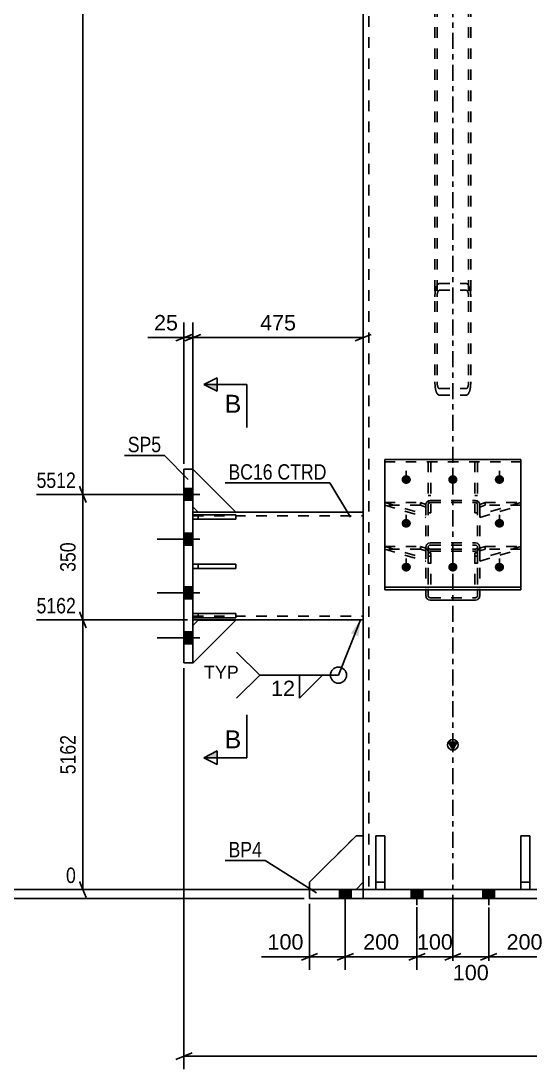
# Model space of a CAD drawing. Header units: millimetres. Extents: x -184 to 657, y -238 to 356.
# Drawn here: x -80.3 to 14.4, y -33.4 to 161.5 of the extents above; entities that cross this region are included whole.
import ezdxf

# ---------------------------------------------------------------- set-up
doc = ezdxf.new("R2010")
doc.units = ezdxf.units.MM
doc.linetypes.add('DXK_LINE_DOT2', pattern=[3.9198, 1.9599, -1.9599])
doc.linetypes.add('DXK_LINE_DOT3', pattern=[5.9187, 2.979, -0.9799, 0.9799, -0.9799])
doc.styles.add('Arial', font='ARIAL.TTF', dxfattribs={"height": 0.2})
doc.styles.add('Arial Narrow', font='ARIALN.TTF', dxfattribs={"height": 0.2})

# ---------------------------------------------------------------- blocks, each defined once
blk = doc.blocks.new('Part-284935071-3543 - 3533')
at = {"color": 7, "linetype": 'DXK_LINE_DOT2'}
for p, q in [((-40.33, 69.67), (-48.33, 69.67)), ((-48.33, 69.67), (-48.33, 68.87)), ((-48.33, 68.87), (-40.33, 68.87)), ((-47.33, 69.67), (-47.33, 68.87)), ((-40.33, 68.87), (-40.33, 69.67))]:
    blk.add_line(p, q, dxfattribs=at)
blk = doc.blocks.new('Part-284935071-3618 - 3533')
at = {"color": 2, "linetype": 'Continuous'}
for p, q in [((-48.33, 70.15), (-47.33, 70.15)), ((-40.33, 70.15), (-16.67, 70.15)), ((-48.33, 50.15), (-16.67, 50.15))]:
    blk.add_line(p, q, dxfattribs=at)
at = {"color": 7, "linetype": 'DXK_LINE_DOT2'}
for p, q in [((-48.33, 70.15), (-48.33, 50.15)), ((-48.33, 69.48), (-16.67, 69.48)), ((-47.33, 70.15), (-40.33, 70.15)), ((-16.67, 50.15), (-16.67, 70.15)), ((-48.33, 50.81), (-16.67, 50.81))]:
    blk.add_line(p, q, dxfattribs=at)
blk = doc.blocks.new('Bolt-284935071-3685 - 3533')
at = {"linetype": 'Continuous'}
for points in [[(-18.9, 0), (-21.1, 0), (-21.1, -1.67), (-18.9, -1.67)], [(-18.9, 0), (-21.1, 0), (-21.1, -1.67), (-18.9, -1.67)], [(-5.57, 0), (-7.77, 0), (-7.77, -1.67), (-5.57, -1.67)], [(-5.57, 0), (-7.77, 0), (-7.77, -1.67), (-5.57, -1.67)], [(7.77, 0), (5.57, 0), (5.57, -1.67), (7.77, -1.67)], [(7.77, 0), (5.57, 0), (5.57, -1.67), (7.77, -1.67)], [(21.1, 0), (18.9, 0), (18.9, -1.67), (21.1, -1.67)], [(21.1, 0), (18.9, 0), (18.9, -1.67), (21.1, -1.67)]]:
    blk.add_hatch(color=1, dxfattribs=at).paths.add_polyline_path(points)
at = {"color": 1, "linetype": 'Continuous'}
for p, q in [((-21.1, -1.67), (-21.1, 0)), ((-21.1, -1.67), (-21.1, 0)), ((-20, -2.93), (-20, 0)), ((-20, -2.93), (-20, 0)), ((-18.9, -1.67), (-18.9, 0)), ((-18.9, -1.67), (-18.9, 0)), ((-7.77, -1.67), (-7.77, 0)), ((-7.77, -1.67), (-7.77, 0)), ((-6.67, -2.93), (-6.67, 0)), ((-6.67, -2.93), (-6.67, 0)), ((-5.57, -1.67), (-5.57, 0)), ((-5.57, -1.67), (-5.57, 0)), ((5.57, -1.67), (5.57, 0)), ((5.57, -1.67), (5.57, 0)), ((6.67, -2.93), (6.67, 0)), ((6.67, -2.93), (6.67, 0)), ((7.77, -1.67), (7.77, 0)), ((7.77, -1.67), (7.77, 0)), ((18.9, -1.67), (18.9, 0)), ((18.9, -1.67), (18.9, 0)), ((20, -2.93), (20, 0)), ((20, -2.93), (20, 0)), ((21.1, -1.67), (21.1, 0)), ((21.1, -1.67), (21.1, 0))]:
    blk.add_line(p, q, dxfattribs=at)
blk = doc.blocks.new('Part-284935071-3652 - 3533')
at = {"color": 7, "linetype": 'DXK_LINE_DOT2'}
for p, q in [((-40.33, 51.33), (-48.33, 51.33)), ((-48.33, 51.33), (-48.33, 50.53)), ((-47.33, 51.33), (-47.33, 50.53)), ((-40.33, 50.53), (-40.33, 51.33)), ((-48.33, 50.53), (-40.33, 50.53))]:
    blk.add_line(p, q, dxfattribs=at)
blk = doc.blocks.new('Part-284935071-3542 - 3533')
at = {"color": 2, "linetype": 'Continuous'}
for p, q in [((-48.33, 69.67), (-40.33, 69.67)), ((-48.33, 69.67), (-48.33, 68.87)), ((-48.33, 68.87), (-40.33, 68.87)), ((-40.33, 69.67), (-40.33, 68.87))]:
    blk.add_line(p, q, dxfattribs=at)
at = {"color": 7, "linetype": 'DXK_LINE_DOT2'}
blk.add_line((-47.33, 68.87), (-47.33, 69.67), dxfattribs=at)
blk = doc.blocks.new('Bolt-284935071-3689 - 3533')
at = {"linetype": 'Continuous'}
for points in [[(-50, 74.58), (-50, 72.38), (-48.33, 72.38), (-48.33, 74.58)], [(-50, 74.58), (-50, 72.38), (-48.33, 72.38), (-48.33, 74.58)], [(-50, 74.58), (-50, 72.38), (-48.33, 72.38), (-48.33, 74.58)], [(-50, 66.25), (-50, 64.05), (-48.33, 64.05), (-48.33, 66.25)], [(-50, 66.25), (-50, 64.05), (-48.33, 64.05), (-48.33, 66.25)], [(-50, 56.25), (-50, 54.05), (-48.33, 54.05), (-48.33, 56.25)], [(-50, 56.25), (-50, 54.05), (-48.33, 54.05), (-48.33, 56.25)], [(-50, 47.91), (-50, 45.71), (-48.33, 45.71), (-48.33, 47.91)], [(-50, 47.91), (-50, 45.71), (-48.33, 45.71), (-48.33, 47.91)], [(-50, 47.91), (-50, 45.71), (-48.33, 45.71), (-48.33, 47.91)]]:
    blk.add_hatch(color=1, dxfattribs=at).paths.add_polyline_path(points)
at = {"color": 1, "linetype": 'Continuous'}
for p, q in [((-48.33, 74.58), (-50, 74.58)), ((-48.33, 74.58), (-50, 74.58)), ((-48.33, 74.58), (-50, 74.58)), ((-47.07, 73.48), (-55, 73.48)), ((-47.07, 73.48), (-55, 73.48)), ((-47.07, 73.48), (-55, 73.48)), ((-48.33, 72.38), (-50, 72.38)), ((-48.33, 72.38), (-50, 72.38)), ((-48.33, 72.38), (-50, 72.38)), ((-47.07, 65.15), (-55, 65.15)), ((-47.07, 65.15), (-55, 65.15)), ((-48.33, 66.25), (-50, 66.25)), ((-48.33, 66.25), (-50, 66.25)), ((-48.33, 64.05), (-50, 64.05)), ((-48.33, 64.05), (-50, 64.05)), ((-47.07, 55.15), (-55, 55.15)), ((-47.07, 55.15), (-55, 55.15)), ((-48.33, 56.25), (-50, 56.25)), ((-48.33, 56.25), (-50, 56.25)), ((-48.33, 54.05), (-50, 54.05)), ((-48.33, 54.05), (-50, 54.05)), ((-47.07, 46.81), (-55, 46.81)), ((-47.07, 46.81), (-55, 46.81)), ((-47.07, 46.81), (-55, 46.81)), ((-48.33, 47.91), (-50, 47.91)), ((-48.33, 47.91), (-50, 47.91)), ((-48.33, 47.91), (-50, 47.91)), ((-48.33, 45.71), (-50, 45.71)), ((-48.33, 45.71), (-50, 45.71)), ((-48.33, 45.71), (-50, 45.71))]:
    blk.add_line(p, q, dxfattribs=at)
blk = doc.blocks.new('Part-284935071-3656 - 3533')
at = {"color": 7, "linetype": 'DXK_LINE_DOT2'}
for p, q in [((4.07, 62.6), (4.07, 55.73)), ((4.07, 62.6), (4.6, 62.6)), ((4.6, 62.6), (4.6, 55.73)), ((4.07, 62), (4.6, 62)), ((4.07, 60.66), (4.6, 60.66))]:
    blk.add_line(p, q, dxfattribs=at)
at = {"color": 2, "linetype": 'Continuous'}
blk.add_line((4.6, 55.73), (4.07, 55.73), dxfattribs=at)
blk = doc.blocks.new('Part-284935071-3673 - 3533')
at = {"color": 7, "linetype": 'DXK_LINE_DOT2'}
for p, q in [((-18, 10), (-26.67, 1.33)), ((-16.67, 10), (-18, 10)), ((-16.67, 1.33), (-16.67, 10)), ((-26.67, 1.33), (-26.67, 0)), ((-18, 0), (-16.67, 1.33)), ((-26.67, 0), (-18, 0))]:
    blk.add_line(p, q, dxfattribs=at)
blk = doc.blocks.new('Part-284935071-3619 - 3533')
at = {"color": 7, "linetype": 'DXK_LINE_DOT2'}
for p, q in [((12.67, 0), (12.67, 10)), ((12.67, 10), (14.33, 10)), ((14.33, 10), (14.33, 0)), ((14.33, 1.33), (12.67, 1.33)), ((14.33, 0), (12.67, 0))]:
    blk.add_line(p, q, dxfattribs=at)
blk = doc.blocks.new('Part-284935071-3626 - 3533')
at = {"color": 7, "linetype": 'DXK_LINE_DOT2'}
for p, q in [((-3.33, 246.58), (-3.27, 246.68)), ((-3.33, 246.58), (-3.33, 94.39)), ((-3.27, 246.68), (-3.1, 246.77)), ((-3.1, 246.77), (-2.84, 246.83)), ((-2.9, 246.63), (-2.93, 246.58)), ((-2.93, 246.58), (-2.93, 94.39)), ((-2.82, 246.68), (-2.9, 246.63)), ((-2.84, 246.83), (-2.53, 246.85)), ((-2.69, 246.7), (-2.82, 246.68)), ((-2.53, 246.72), (-2.69, 246.7)), ((-2.53, 246.85), (2.53, 246.85)), ((-2.53, 246.72), (2.53, 246.72)), ((2.53, 246.85), (2.84, 246.83)), ((2.69, 246.7), (2.53, 246.72)), ((2.82, 246.68), (2.69, 246.7)), ((2.9, 246.63), (2.82, 246.68)), ((2.84, 246.83), (3.1, 246.77)), ((2.93, 246.58), (2.9, 246.63)), ((2.93, 246.58), (2.93, 94.39)), ((3.1, 246.77), (3.27, 246.68)), ((3.27, 246.68), (3.33, 246.58)), ((3.33, 246.58), (3.33, 94.39)), ((-3.27, 244.74), (-3.33, 244.85)), ((-3.1, 244.65), (-3.27, 244.74)), ((-2.84, 244.59), (-3.1, 244.65)), ((-2.93, 244.85), (-2.9, 244.79)), ((-2.9, 244.79), (-2.82, 244.75)), ((-2.53, 244.57), (-2.84, 244.59)), ((-2.82, 244.75), (-2.69, 244.72)), ((-2.69, 244.72), (-2.53, 244.71)), ((-2.53, 244.71), (2.53, 244.71)), ((-2.53, 244.57), (2.53, 244.57)), ((2.53, 244.71), (2.69, 244.72)), ((2.84, 244.59), (2.53, 244.57)), ((2.69, 244.72), (2.82, 244.75)), ((2.82, 244.75), (2.9, 244.79)), ((3.1, 244.65), (2.84, 244.59)), ((2.9, 244.79), (2.93, 244.85)), ((3.27, 244.74), (3.1, 244.65)), ((3.33, 244.85), (3.27, 244.74)), ((-3.27, 111.15), (-3.33, 110.19)), ((-2.53, 112.69), (-2.84, 112.5)), ((-2.69, 111.34), (-2.53, 111.44)), ((-2.53, 112.69), (2.53, 112.69)), ((-2.53, 111.44), (2.53, 111.44)), ((2.84, 112.5), (2.53, 112.69)), ((2.53, 111.44), (2.69, 111.34)), ((3.33, 110.19), (3.27, 111.15)), ((-2.93, 110.19), (-2.9, 110.67)), ((2.9, 110.67), (2.93, 110.19)), ((-3.33, 94.39), (-3.27, 93.44)), ((-2.9, 93.92), (-2.93, 94.39)), ((2.93, 94.39), (2.9, 93.92)), ((3.27, 93.44), (3.33, 94.39)), ((-2.84, 92.09), (-2.53, 91.9)), ((-2.53, 93.15), (-2.69, 93.24)), ((-2.53, 93.15), (2.53, 93.15)), ((-2.53, 91.9), (2.53, 91.9)), ((2.69, 93.24), (2.53, 93.15)), ((2.53, 91.9), (2.84, 92.09))]:
    blk.add_line(p, q, dxfattribs=at)
for centre, radius, start, end in [((-0.25, 110.92), 3.03, 148.6716, 175.7628), ((-1.39, 110.56), 1.51, 148.6716, 175.7628), ((1.39, 110.56), 1.51, 4.2372, 31.3284), ((0.25, 110.92), 3.03, 4.2372, 31.3284), ((-1.39, 94.03), 1.51, 184.2372, 211.3284), ((1.39, 94.03), 1.51, 328.6716, 355.7628), ((-0.25, 93.66), 3.03, 184.2372, 211.3284), ((0.25, 93.66), 3.03, 328.6716, 355.7628)]:
    blk.add_arc(centre, radius, start, end, dxfattribs=at)
blk = doc.blocks.new('Part-284935071-3641 - 3533')
at = {"color": 2, "linetype": 'Continuous'}
for p, q in [((-50, 78.15), (-50, 42.15)), ((-48.33, 78.15), (-50, 78.15)), ((-48.33, 42.15), (-48.33, 78.15)), ((-50, 42.15), (-48.33, 42.15))]:
    blk.add_line(p, q, dxfattribs=at)
blk = doc.blocks.new('Part-284935071-3647 - 3533')
at = {"color": 2, "linetype": 'Continuous'}
for p, q in [((-48.33, 60.5), (-40.33, 60.5)), ((-48.33, 60.5), (-48.33, 59.7)), ((-40.33, 60.5), (-40.33, 59.7)), ((-48.33, 59.7), (-40.33, 59.7))]:
    blk.add_line(p, q, dxfattribs=at)
at = {"color": 7, "linetype": 'DXK_LINE_DOT2'}
blk.add_line((-47.33, 59.7), (-47.33, 60.5), dxfattribs=at)
blk = doc.blocks.new('Part-284935071-3649 - 3533')
at = {"color": 2, "linetype": 'Continuous'}
for p, q in [((-48.33, 51.33), (-40.33, 51.33)), ((-48.33, 51.33), (-48.33, 50.53)), ((-40.33, 51.33), (-40.33, 50.53)), ((-48.33, 50.53), (-40.33, 50.53))]:
    blk.add_line(p, q, dxfattribs=at)
at = {"color": 7, "linetype": 'DXK_LINE_DOT2'}
blk.add_line((-47.33, 50.53), (-47.33, 51.33), dxfattribs=at)
blk = doc.blocks.new('Part-284935071-3650 - 3533')
at = {"color": 7, "linetype": 'DXK_LINE_DOT2'}
for p, q in [((-40.33, 60.5), (-48.33, 60.5)), ((-48.33, 60.5), (-48.33, 59.7)), ((-47.33, 59.7), (-47.33, 60.5)), ((-40.33, 59.7), (-40.33, 60.5)), ((-48.33, 59.7), (-40.33, 59.7))]:
    blk.add_line(p, q, dxfattribs=at)
blk = doc.blocks.new('Part-284935071-3653 - 3533')
at = {"color": 7, "linetype": 'DXK_LINE_DOT2'}
for p, q in [((-4.6, 79.54), (-4.6, 70.05)), ((-4.07, 79.54), (-4.6, 79.54)), ((-4.07, 79.54), (-4.07, 70.05)), ((-4.6, 73.27), (-4.07, 73.27)), ((-4.6, 71.99), (-4.07, 71.99)), ((-4.6, 70.05), (-4.07, 70.05))]:
    blk.add_line(p, q, dxfattribs=at)
blk = doc.blocks.new('Part-284935071-3654 - 3533')
at = {"color": 7, "linetype": 'DXK_LINE_DOT2'}
for p, q in [((4.07, 79.54), (4.07, 70.05)), ((4.6, 79.54), (4.07, 79.54)), ((4.6, 79.54), (4.6, 70.05)), ((4.07, 73.27), (4.6, 73.27)), ((4.07, 71.99), (4.6, 71.99)), ((4.07, 70.05), (4.6, 70.05))]:
    blk.add_line(p, q, dxfattribs=at)
blk = doc.blocks.new('Part-284935071-3655 - 3533')
at = {"color": 7, "linetype": 'DXK_LINE_DOT2'}
for p, q in [((-4.6, 62.6), (-4.6, 55.73)), ((-4.6, 62.6), (-4.07, 62.6)), ((-4.07, 62.6), (-4.07, 55.73)), ((-4.6, 62), (-4.07, 62)), ((-4.6, 60.66), (-4.07, 60.66))]:
    blk.add_line(p, q, dxfattribs=at)
at = {"color": 2, "linetype": 'Continuous'}
blk.add_line((-4.07, 55.73), (-4.6, 55.73), dxfattribs=at)
blk = doc.blocks.new('Part-284935071-3663 - 3533')
at = {"color": 7, "linetype": 'DXK_LINE_DOT2'}
for p, q in [((-4.51, 72.28), (-4.77, 72.11)), ((-4.2, 72.33), (-4.51, 72.28)), ((-4.2, 72.33), (4.2, 72.33)), ((4.51, 72.28), (4.2, 72.33)), ((4.77, 72.11), (4.51, 72.28)), ((-4.94, 71.87), (-5, 71.58)), ((-5, 71.58), (-5, 55.73)), ((-4.77, 72.11), (-4.94, 71.87)), ((-4.6, 71.58), (-4.57, 71.73)), ((-4.6, 71.58), (-4.6, 54.67)), ((-4.57, 71.73), (-4.48, 71.85)), ((-4.48, 71.85), (-4.35, 71.93)), ((-4.35, 71.93), (-4.2, 71.96)), ((-4.2, 71.96), (4.2, 71.96)), ((4.2, 71.96), (4.35, 71.93)), ((4.35, 71.93), (4.48, 71.85)), ((4.48, 71.85), (4.57, 71.73)), ((4.57, 71.73), (4.6, 71.58)), ((4.6, 71.58), (4.6, 54.67)), ((4.94, 71.87), (4.77, 72.11)), ((5, 71.58), (4.94, 71.87)), ((5, 71.58), (5, 55.73)), ((-4.51, 64.39), (-4.2, 64.46)), ((-4.2, 64.46), (4.2, 64.46)), ((4.2, 64.46), (4.51, 64.39)), ((-5, 63.61), (-4.94, 63.93)), ((-5, 63.69), (-4.94, 63.4)), ((-4.94, 63.4), (-4.77, 63.16)), ((-4.77, 63.16), (-4.51, 62.99)), ((-4.57, 63.77), (-4.6, 63.61)), ((-4.57, 63.55), (-4.6, 63.69)), ((-4.48, 63.91), (-4.57, 63.77)), ((-4.48, 63.42), (-4.57, 63.55)), ((-4.51, 62.99), (-4.2, 62.94)), ((-4.35, 64), (-4.48, 63.91)), ((-4.35, 63.34), (-4.48, 63.42)), ((-4.2, 64.03), (-4.35, 64)), ((-4.2, 63.31), (-4.35, 63.34)), ((-4.2, 64.03), (4.2, 64.03)), ((-4.2, 63.31), (4.2, 63.31)), ((-4.2, 62.94), (4.2, 62.94)), ((4.35, 64), (4.2, 64.03)), ((4.35, 63.34), (4.2, 63.31)), ((4.2, 62.94), (4.51, 62.99)), ((4.48, 63.91), (4.35, 64)), ((4.48, 63.42), (4.35, 63.34)), ((4.57, 63.77), (4.48, 63.91)), ((4.57, 63.55), (4.48, 63.42)), ((4.51, 62.99), (4.77, 63.16)), ((4.6, 63.61), (4.57, 63.77)), ((4.6, 63.69), (4.57, 63.55)), ((4.77, 63.16), (4.94, 63.4)), ((4.94, 63.93), (5, 63.61)), ((4.94, 63.4), (5, 63.69)), ((-4.6, 54.67), (-4.57, 54.51)), ((4.57, 54.51), (4.6, 54.67)), ((-4.57, 54.51), (-4.48, 54.37)), ((-4.48, 54.37), (-4.35, 54.27)), ((-4.35, 54.27), (-4.2, 54.24)), ((-4.2, 54.24), (4.2, 54.24)), ((4.2, 54.24), (4.35, 54.27)), ((4.35, 54.27), (4.48, 54.37)), ((4.48, 54.37), (4.57, 54.51))]:
    blk.add_line(p, q, dxfattribs=at)
at = {"color": 7, "linetype": 'DXK_LINE_DOT3'}
blk.add_line((0, 55.72), (0, 71.06), dxfattribs=at)
at = {"color": 2, "linetype": 'Continuous'}
for p, q in [((-5, 55.73), (-5, 54.67)), ((-4.94, 54.34), (-5, 54.67)), ((5, 54.67), (4.94, 54.34)), ((5, 55.73), (5, 54.67)), ((-4.2, 53.82), (-4.51, 53.88)), ((-4.2, 53.82), (4.2, 53.82)), ((4.51, 53.88), (4.2, 53.82))]:
    blk.add_line(p, q, dxfattribs=at)
at = {"color": 7, "linetype": 'DXK_LINE_DOT2'}
for centre, start, end in [((-4.17, 63.64), 114.32, 159.2417), ((4.17, 63.64), 20.7583, 65.68)]:
    blk.add_arc(centre, 0.827, start, end, dxfattribs=at)
at = {"color": 2, "linetype": 'Continuous'}
for centre, start, end in [((-4.17, 54.64), 200.7583, 245.68), ((4.17, 54.64), 294.32, 339.2417)]:
    blk.add_arc(centre, 0.827, start, end, dxfattribs=at)
blk = doc.blocks.new('Part-284935071-3665 - 3533')
at = {"color": 2, "linetype": 'Continuous'}
for p, q in [((-12.67, 79.99), (12.67, 79.99)), ((-12.67, 79.99), (-12.67, 55.73)), ((12.67, 79.99), (12.67, 55.73)), ((-12.67, 56.19), (12.67, 56.19)), ((-12.67, 55.73), (12.67, 55.73))]:
    blk.add_line(p, q, dxfattribs=at)
at = {"color": 7, "linetype": 'DXK_LINE_DOT2'}
blk.add_line((-12.67, 79.54), (12.67, 79.54), dxfattribs=at)
blk = doc.blocks.new('Part-284935071-3670 - 3533')
at = {"color": 2, "linetype": 'Continuous'}
for p, q in [((12.67, 10), (12.67, 0)), ((12.67, 10), (14.33, 10)), ((14.33, 10), (14.33, 0)), ((14.33, 1.33), (12.67, 1.33)), ((12.67, 0), (14.33, 0))]:
    blk.add_line(p, q, dxfattribs=at)
blk = doc.blocks.new('Part-284935071-3672 - 3533')
at = {"color": 7, "linetype": 'DXK_LINE_DOT2'}
for p, q in [((-14.33, 0), (-14.33, 10)), ((-14.33, 10), (-12.67, 10)), ((-12.67, 10), (-12.67, 0)), ((-14.33, 1.33), (-12.67, 1.33)), ((-12.67, 0), (-14.33, 0))]:
    blk.add_line(p, q, dxfattribs=at)
blk = doc.blocks.new('Bolt-284935071-3686 - 3533')
at = {"linetype": 'Continuous'}
for points in [[(-8.67, 75.42), (-8.85, 75.44), (-9.02, 75.49), (-9.18, 75.58), (-9.31, 75.69), (-9.42, 75.83), (-9.49, 75.98), (-9.53, 76.15), (-9.53, 76.32), (-9.49, 76.49), (-9.42, 76.64), (-9.31, 76.78), (-9.18, 76.89), (-9.02, 76.98), (-8.85, 77.03), (-8.67, 77.05), (-8.49, 77.03), (-8.31, 76.98), (-8.16, 76.89), (-8.02, 76.78), (-7.92, 76.64), (-7.84, 76.49), (-7.8, 76.32), (-7.8, 76.15), (-7.84, 75.98), (-7.92, 75.83), (-8.02, 75.69), (-8.16, 75.58), (-8.31, 75.49), (-8.49, 75.44)], [(0, 75.42), (-0.18, 75.44), (-0.35, 75.49), (-0.51, 75.58), (-0.64, 75.69), (-0.75, 75.83), (-0.82, 75.98), (-0.86, 76.15), (-0.86, 76.32), (-0.82, 76.49), (-0.75, 76.64), (-0.64, 76.78), (-0.51, 76.89), (-0.35, 76.98), (-0.18, 77.03), (0, 77.05), (0.18, 77.03), (0.35, 76.98), (0.51, 76.89), (0.64, 76.78), (0.75, 76.64), (0.82, 76.49), (0.86, 76.32), (0.86, 76.15), (0.82, 75.98), (0.75, 75.83), (0.64, 75.69), (0.51, 75.58), (0.35, 75.49), (0.18, 75.44)], [(8.67, 75.42), (8.49, 75.44), (8.31, 75.49), (8.16, 75.58), (8.02, 75.69), (7.92, 75.83), (7.84, 75.98), (7.8, 76.15), (7.8, 76.32), (7.84, 76.49), (7.92, 76.64), (8.02, 76.78), (8.16, 76.89), (8.31, 76.98), (8.49, 77.03), (8.67, 77.05), (8.85, 77.03), (9.02, 76.98), (9.18, 76.89), (9.31, 76.78), (9.42, 76.64), (9.49, 76.49), (9.53, 76.32), (9.53, 76.15), (9.49, 75.98), (9.42, 75.83), (9.31, 75.69), (9.18, 75.58), (9.02, 75.49), (8.85, 75.44)], [(-8.67, 67.28), (-8.85, 67.3), (-9.02, 67.35), (-9.18, 67.43), (-9.31, 67.55), (-9.42, 67.68), (-9.49, 67.84), (-9.53, 68.01), (-9.53, 68.18), (-9.49, 68.34), (-9.42, 68.5), (-9.31, 68.64), (-9.18, 68.75), (-9.02, 68.84), (-8.85, 68.89), (-8.67, 68.91), (-8.49, 68.89), (-8.31, 68.84), (-8.16, 68.75), (-8.02, 68.64), (-7.92, 68.5), (-7.84, 68.34), (-7.8, 68.18), (-7.8, 68.01), (-7.84, 67.84), (-7.92, 67.68), (-8.02, 67.55), (-8.16, 67.43), (-8.31, 67.35), (-8.49, 67.3)], [(8.67, 67.28), (8.49, 67.3), (8.31, 67.35), (8.16, 67.43), (8.02, 67.55), (7.92, 67.68), (7.84, 67.84), (7.8, 68.01), (7.8, 68.18), (7.84, 68.34), (7.92, 68.5), (8.02, 68.64), (8.16, 68.75), (8.31, 68.84), (8.49, 68.89), (8.67, 68.91), (8.85, 68.89), (9.02, 68.84), (9.18, 68.75), (9.31, 68.64), (9.42, 68.5), (9.49, 68.34), (9.53, 68.18), (9.53, 68.01), (9.49, 67.84), (9.42, 67.68), (9.31, 67.55), (9.18, 67.43), (9.02, 67.35), (8.85, 67.3)], [(-8.67, 59.13), (-8.85, 59.15), (-9.02, 59.2), (-9.18, 59.29), (-9.31, 59.4), (-9.42, 59.54), (-9.49, 59.7), (-9.53, 59.86), (-9.53, 60.03), (-9.49, 60.2), (-9.42, 60.36), (-9.31, 60.49), (-9.18, 60.61), (-9.02, 60.69), (-8.85, 60.74), (-8.67, 60.76), (-8.49, 60.74), (-8.31, 60.69), (-8.16, 60.61), (-8.02, 60.49), (-7.92, 60.36), (-7.84, 60.2), (-7.8, 60.03), (-7.8, 59.86), (-7.84, 59.7), (-7.92, 59.54), (-8.02, 59.4), (-8.16, 59.29), (-8.31, 59.2), (-8.49, 59.15)], [(0, 59.13), (-0.18, 59.15), (-0.35, 59.2), (-0.51, 59.29), (-0.64, 59.4), (-0.75, 59.54), (-0.82, 59.7), (-0.86, 59.86), (-0.86, 60.03), (-0.82, 60.2), (-0.75, 60.36), (-0.64, 60.49), (-0.51, 60.61), (-0.35, 60.69), (-0.18, 60.74), (0, 60.76), (0.18, 60.74), (0.35, 60.69), (0.51, 60.61), (0.64, 60.49), (0.75, 60.36), (0.82, 60.2), (0.86, 60.03), (0.86, 59.86), (0.82, 59.7), (0.75, 59.54), (0.64, 59.4), (0.51, 59.29), (0.35, 59.2), (0.18, 59.15)], [(8.67, 59.13), (8.49, 59.15), (8.31, 59.2), (8.16, 59.29), (8.02, 59.4), (7.92, 59.54), (7.84, 59.7), (7.8, 59.86), (7.8, 60.03), (7.84, 60.2), (7.92, 60.36), (8.02, 60.49), (8.16, 60.61), (8.31, 60.69), (8.49, 60.74), (8.67, 60.76), (8.85, 60.74), (9.02, 60.69), (9.18, 60.61), (9.31, 60.49), (9.42, 60.36), (9.49, 60.2), (9.53, 60.03), (9.53, 59.86), (9.49, 59.7), (9.42, 59.54), (9.31, 59.4), (9.18, 59.29), (9.02, 59.2), (8.85, 59.15)]]:
    blk.add_hatch(color=1, dxfattribs=at).paths.add_polyline_path(points)
at = {"color": 1, "linetype": 'Continuous'}
for p, q in [((-8.67, 75.44), (-8.67, 77.83)), ((0, 75.44), (0, 77.83)), ((8.67, 75.44), (8.67, 77.83)), ((-8.67, 67.29), (-8.67, 69.69)), ((8.67, 67.29), (8.67, 69.69)), ((-8.67, 59.15), (-8.67, 61.54)), ((0, 59.15), (0, 61.54)), ((8.67, 59.15), (8.67, 61.54))]:
    blk.add_line(p, q, dxfattribs=at)
blk = doc.blocks.new('Part-284935071-3696 - 3533')
at = {"linetype": 'Continuous'}
blk.add_hatch(color=2, dxfattribs=at).paths.add_polyline_path([(0, 26), (-0.8, 27.4), (0.8, 27.4)])
at = {"color": 7, "linetype": 'DXK_LINE_DOT3'}
for p, q in [((0, 26.1), (0, 297.83)), ((0, -10), (0, 26))]:
    blk.add_line(p, q, dxfattribs=at)
at = {"color": 2, "linetype": 'Continuous'}
for p, q in [((-16.67, 26.1), (-16.67, 287.83)), ((0, 26), (-0.8, 27.4)), ((-0.8, 27.4), (0.8, 27.4)), ((0.8, 27.4), (0, 26)), ((-16.67, 0), (-16.67, 26))]:
    blk.add_line(p, q, dxfattribs=at)
at = {"color": 7, "linetype": 'DXK_LINE_DOT2'}
for p, q in [((-15.6, 287.83), (-15.6, 26.1)), ((-15.6, 26), (-15.6, 0)), ((16.67, 0), (-16.67, 0))]:
    blk.add_line(p, q, dxfattribs=at)
at = {"color": 2, "linetype": 'Continuous'}
blk.add_circle((0, 26.9), 1, dxfattribs=at)
blk = doc.blocks.new('Part-284935071-3701 - 3533')
at = {"color": 2, "linetype": 'Continuous'}
for p, q in [((-26.67, 0), (26.67, 0)), ((-26.67, 0), (-26.67, -1.67)), ((-26.67, -1.67), (26.67, -1.67)), ((-16.67, -1.67), (-16.67, 0)), ((16.67, -1.67), (16.67, 0)), ((26.67, -1.67), (26.67, 0))]:
    blk.add_line(p, q, dxfattribs=at)
blk = doc.blocks.new('Part-284935071-3702 - 3533')
at = {"color": 2, "linetype": 'Continuous'}
for p, q in [((-18, 10), (-26.67, 1.33)), ((-16.67, 10), (-18, 10)), ((-26.67, 1.33), (-26.67, 0)), ((-18, 0), (-16.67, 1.33))]:
    blk.add_line(p, q, dxfattribs=at)
at = {"color": 7, "linetype": 'DXK_LINE_DOT2'}
for p, q in [((-16.67, 10), (-16.67, 1.33)), ((-26.67, 0), (-18, 0))]:
    blk.add_line(p, q, dxfattribs=at)
blk = doc.blocks.new('Part-284935071-3704 - 3533')
at = {"color": 2, "linetype": 'Continuous'}
for p, q in [((-14.33, 10), (-14.33, 0)), ((-14.33, 10), (-12.67, 10)), ((-12.67, 10), (-12.67, 0)), ((-14.33, 1.33), (-12.67, 1.33)), ((-14.33, 0), (-12.67, 0))]:
    blk.add_line(p, q, dxfattribs=at)
blk = doc.blocks.new('Part-284935071-3712 - 3533')
at = {"color": 2, "linetype": 'Continuous'}
for p, q in [((-47.33, 50.1), (-48.33, 49.1)), ((-48.33, 42.1), (-40.33, 50.1)), ((-40.33, 50.1), (-47.33, 50.1)), ((-48.33, 42.15), (-48.33, 42.1))]:
    blk.add_line(p, q, dxfattribs=at)
at = {"color": 7, "linetype": 'DXK_LINE_DOT2'}
blk.add_line((-48.33, 42.1), (-48.33, 49.1), dxfattribs=at)
blk = doc.blocks.new('Part-284935071-3713 - 3533')
at = {"color": 7, "linetype": 'DXK_LINE_DOT2'}
for p, q in [((-47.33, 50.1), (-48.33, 49.1)), ((-48.33, 42.1), (-40.33, 50.1)), ((-48.33, 49.1), (-48.33, 42.1)), ((-40.33, 50.1), (-47.33, 50.1))]:
    blk.add_line(p, q, dxfattribs=at)
blk = doc.blocks.new('Part-284935071-3714 - 3533')
at = {"color": 2, "linetype": 'Continuous'}
for p, q in [((-48.33, 78.15), (-40.33, 70.15)), ((-48.33, 71.15), (-47.33, 70.15)), ((-47.33, 70.15), (-40.33, 70.15))]:
    blk.add_line(p, q, dxfattribs=at)
at = {"color": 7, "linetype": 'DXK_LINE_DOT2'}
blk.add_line((-48.33, 78.15), (-48.33, 71.15), dxfattribs=at)
blk = doc.blocks.new('Part-284935071-3715 - 3533')
at = {"color": 7, "linetype": 'DXK_LINE_DOT2'}
for p, q in [((-48.33, 71.15), (-48.33, 78.15)), ((-48.33, 78.15), (-40.33, 70.15)), ((-47.33, 70.15), (-48.33, 71.15)), ((-40.33, 70.15), (-47.33, 70.15))]:
    blk.add_line(p, q, dxfattribs=at)
blk = doc.blocks.new('Part-284935071-3716 - 3533')
at = {"color": 7, "linetype": 'DXK_LINE_DOT2'}
for p, q in [((5, 71.62), (6, 71.96)), ((12.67, 71.96), (5, 69.68)), ((5, 69.18), (5, 71.62)), ((6, 71.46), (5, 71.12)), ((5, 69.18), (12.67, 71.46)), ((6, 71.96), (12.67, 71.96)), ((6, 71.96), (6, 71.46)), ((12.67, 71.46), (6, 71.46)), ((12.67, 71.96), (12.67, 71.46))]:
    blk.add_line(p, q, dxfattribs=at)
blk = doc.blocks.new('Part-284935071-3718 - 3533')
at = {"color": 7, "linetype": 'DXK_LINE_DOT2'}
for p, q in [((5, 63.47), (6, 63.81)), ((12.67, 63.81), (5, 61.53)), ((5, 61.03), (5, 63.47)), ((6, 63.31), (5, 62.97)), ((5, 61.03), (12.67, 63.31)), ((6, 63.81), (12.67, 63.81)), ((6, 63.81), (6, 63.31)), ((12.67, 63.31), (6, 63.31)), ((12.67, 63.81), (12.67, 63.31))]:
    blk.add_line(p, q, dxfattribs=at)
blk = doc.blocks.new('Part-284935071-3719 - 3533')
at = {"color": 7, "linetype": 'DXK_LINE_DOT2'}
for p, q in [((-12.67, 63.31), (-12.67, 63.81)), ((-12.67, 63.81), (-6, 63.81)), ((-12.67, 63.81), (-5, 61.53)), ((-6, 63.31), (-12.67, 63.31)), ((-12.67, 63.31), (-5, 61.03)), ((-6, 63.31), (-6, 63.81)), ((-6, 63.81), (-5, 63.47)), ((-5, 62.97), (-6, 63.31)), ((-5, 63.47), (-5, 61.03))]:
    blk.add_line(p, q, dxfattribs=at)
blk = doc.blocks.new('Part-284935071-3720 - 3533')
at = {"color": 7, "linetype": 'DXK_LINE_DOT2'}
for p, q in [((-12.67, 71.46), (-12.67, 71.96)), ((-12.67, 71.96), (-6, 71.96)), ((-12.67, 71.96), (-5, 69.68)), ((-6, 71.46), (-12.67, 71.46)), ((-12.67, 71.46), (-5, 69.18)), ((-6, 71.46), (-6, 71.96)), ((-6, 71.96), (-5, 71.62)), ((-5, 71.12), (-6, 71.46)), ((-5, 71.62), (-5, 69.18))]:
    blk.add_line(p, q, dxfattribs=at)
blk = doc.blocks.new('StraightDimension-284935071-3969 - 3533')
at = {"color": 7, "linetype": 'Continuous'}
for p, q in [((0, -1), (0, -14.94)), ((-6.67, -3.31), (-6.67, -14.94)), ((-8.17, -13.14), (-5.17, -11.94)), ((-6.67, -12.54), (0, -12.54)), ((1.5, -11.94), (-1.5, -13.14))]:
    blk.add_line(p, q, dxfattribs=at)
at = {"color": 0}
blk.add_wipeout([(0.6, -11.79), (0.6, -7.59), (-7.27, -7.59), (-7.27, -11.79)], dxfattribs=at)
at = {"color": 3, "style": 'Arial'}
blk.add_text('100', height=2.865, dxfattribs=at).set_placement((-6.67, -11.19))
blk = doc.blocks.new('StraightDimension-284935071-3799 - 3533')
at = {"color": 7, "linetype": 'Continuous'}
for p, q in [((-50, 79.15), (-50, 105.47)), ((-48.33, 71.15), (-48.33, 105.47)), ((-51.5, 102.02), (-48.5, 103.22)), ((-50, 102.62), (-48.33, 102.62)), ((-46.83, 103.22), (-49.83, 102.02))]:
    blk.add_line(p, q, dxfattribs=at)
at = {"color": 0}
blk.add_wipeout([(-50.52, 103.37), (-50.52, 107.57), (-56.17, 107.57), (-56.17, 103.37)], dxfattribs=at)
at = {"color": 7, "linetype": 'Continuous'}
blk.add_line((-50, 102.62), (-56.7, 102.62), dxfattribs=at)
blk.add_line((-50, 102.62), (-56.7, 102.62), dxfattribs=at)
at = {"color": 3, "style": 'Arial'}
blk.add_text('25', height=2.865, dxfattribs=at).set_placement((-55.57, 103.97))
blk = doc.blocks.new('StraightDimension-284935071-3808 - 3533')
at = {"color": 7, "linetype": 'Continuous'}
for p, q in [((-48.33, 71.15), (-48.33, 105.47)), ((-16.67, 71.15), (-16.67, 105.47)), ((-46.83, 103.22), (-49.83, 102.02)), ((-48.33, 102.62), (-16.67, 102.62)), ((-18.17, 102.02), (-15.17, 103.22))]:
    blk.add_line(p, q, dxfattribs=at)
at = {"color": 0}
blk.add_wipeout([(-28.56, 103.37), (-28.56, 107.57), (-36.44, 107.57), (-36.44, 103.37)], dxfattribs=at)
at = {"color": 3, "style": 'Arial'}
blk.add_text('475', height=2.865, dxfattribs=at).set_placement((-35.84, 103.97))
blk = doc.blocks.new('StraightDimension-284935071-3837 - 3533')
at = {"color": 7, "linetype": 'Continuous'}
blk.add_line((-27.67, 0), (-91.13, 0), dxfattribs=at)
blk = doc.blocks.new('StraightDimension-284935071-3846 - 3533')
at = {"color": 7, "linetype": 'Continuous'}
for p, q in [((-88.88, 1.5), (-87.68, -1.5)), ((-27.67, 0), (-91.13, 0)), ((-27.67, -1.67), (-91.13, -1.67)), ((-87.68, -3.17), (-88.88, -0.17)), ((-88.28, -1.67), (-88.28, 0))]:
    blk.add_line(p, q, dxfattribs=at)
at = {"color": 0}
blk.add_wipeout([(-89.03, -2.19), (-93.23, -2.19), (-93.23, -7.84), (-89.03, -7.84)], dxfattribs=at)
at = {"color": 7, "linetype": 'Continuous'}
blk.add_line((-88.28, -1.67), (-88.28, -8.36), dxfattribs=at)
blk.add_line((-88.28, -1.67), (-88.28, -8.36), dxfattribs=at)
at = {"color": 3, "style": 'Arial'}
blk.add_text('25', height=2.865, rotation=90.0002, dxfattribs=at).set_placement((-89.63, -7.24))
blk = doc.blocks.new('StraightDimension-284935071-3883 - 3533')
at = {"color": 7, "linetype": 'Continuous'}
for p, q in [((-68.8, 73.48), (-68.8, 262.81)), ((-69.4, 74.98), (-68.2, 71.98)), ((-54.33, 73.48), (-77.41, 73.48))]:
    blk.add_line(p, q, dxfattribs=at)
blk = doc.blocks.new('StraightDimension-284935071-3890 - 3533')
at = {"color": 7, "linetype": 'Continuous'}
for p, q in [((-68.2, 71.98), (-69.4, 74.98)), ((-54.33, 73.48), (-77.41, 73.48)), ((-68.8, 50.15), (-68.8, 73.48)), ((-69.4, 51.65), (-68.2, 48.65)), ((-49.33, 50.15), (-77.41, 50.15))]:
    blk.add_line(p, q, dxfattribs=at)
at = {"color": 0, "linetype": 'Continuous'}
blk.add_wipeout([(-69.5, 74.08), (-69.5, 78.28), (-78.01, 78.28), (-78.01, 74.08)], dxfattribs=at)
at = {"color": 0}
blk.add_wipeout([(-69.55, 65.15), (-73.75, 65.15), (-73.75, 58.47), (-69.55, 58.47)], dxfattribs=at)
at = {"color": 3, "linetype": 'Continuous', "style": 'Arial Narrow'}
blk.add_text('5512', height=2.863, dxfattribs=at).set_placement((-77.41, 74.68))
at = {"color": 3, "style": 'Arial Narrow'}
blk.add_text('350', height=2.863, rotation=90.0002, dxfattribs=at).set_placement((-70.15, 59.07))
blk = doc.blocks.new('StraightDimension-284935071-3897 - 3533')
at = {"color": 7, "linetype": 'Continuous'}
for p, q in [((-68.2, 48.65), (-69.4, 51.65)), ((-49.33, 50.15), (-77.41, 50.15)), ((-68.8, 0), (-68.8, 50.15)), ((-69.4, 1.5), (-68.2, -1.5)), ((25.67, 0), (-71.93, 0))]:
    blk.add_line(p, q, dxfattribs=at)
at = {"color": 0, "linetype": 'Continuous'}
for points in [[(-69.5, 50.75), (-69.5, 54.95), (-78.01, 54.95), (-78.01, 50.75)], [(-69.5, 0.6), (-69.5, 4.8), (-72.53, 4.8), (-72.53, 0.6)]]:
    blk.add_wipeout(points, dxfattribs=at)
at = {"color": 0}
blk.add_wipeout([(-69.55, 29.33), (-73.75, 29.33), (-73.75, 20.82), (-69.55, 20.82)], dxfattribs=at)
at = {"color": 3, "linetype": 'Continuous', "style": 'Arial Narrow'}
for s, height, p in [('5162', 2.863, (-77.41, 51.35)), ('0', 2.86, (-71.93, 1.2))]:
    blk.add_text(s, height=height, dxfattribs=at).set_placement(p)
at = {"color": 3, "style": 'Arial Narrow'}
blk.add_text('5162', height=2.863, rotation=90.0002, dxfattribs=at).set_placement((-70.15, 21.42))
blk = doc.blocks.new('StraightDimension-284935071-3953 - 3533')
at = {"color": 7, "linetype": 'Continuous'}
for p, q in [((6.67, -3.38), (6.67, -14.94)), ((20, -3.38), (20, -14.94)), ((8.17, -11.94), (5.17, -13.14)), ((6.67, -12.54), (20, -12.54)), ((18.5, -13.14), (21.5, -11.94))]:
    blk.add_line(p, q, dxfattribs=at)
at = {"color": 0}
blk.add_wipeout([(17.27, -11.79), (17.27, -7.59), (9.4, -7.59), (9.4, -11.79)], dxfattribs=at)
at = {"color": 3, "style": 'Arial'}
blk.add_text('200', height=2.865, dxfattribs=at).set_placement((10, -11.19))
blk = doc.blocks.new('StraightDimension-284935071-3960 - 3533')
at = {"color": 7, "linetype": 'Continuous'}
for p, q in [((0, -1), (0, -15.39)), ((6.67, -3.38), (6.67, -15.39)), ((-1.5, -13.14), (1.5, -11.94)), ((0, -12.54), (6.67, -12.54)), ((8.17, -11.94), (5.17, -13.14))]:
    blk.add_line(p, q, dxfattribs=at)
at = {"color": 0}
blk.add_wipeout([(7.27, -17.49), (7.27, -13.29), (-0.6, -13.29), (-0.6, -17.49)], dxfattribs=at)
at = {"color": 3, "style": 'Arial'}
blk.add_text('100', height=2.865, dxfattribs=at).set_placement((0, -16.89))
blk = doc.blocks.new('StraightDimension-284935071-3978 - 3533')
at = {"color": 7, "linetype": 'Continuous'}
for p, q in [((-20, -1.83), (-20, -14.94)), ((-6.67, -3.31), (-6.67, -14.94)), ((-18.5, -11.94), (-21.5, -13.14)), ((-20, -12.54), (-6.67, -12.54)), ((-8.17, -13.14), (-5.17, -11.94))]:
    blk.add_line(p, q, dxfattribs=at)
at = {"color": 0}
blk.add_wipeout([(-9.4, -11.79), (-9.4, -7.59), (-17.27, -7.59), (-17.27, -11.79)], dxfattribs=at)
at = {"color": 3, "style": 'Arial'}
blk.add_text('200', height=2.865, dxfattribs=at).set_placement((-16.67, -11.19))
blk = doc.blocks.new('StraightDimension-284935071-3988 - 3533')
at = {"color": 7, "linetype": 'Continuous'}
for p, q in [((-20, -1.83), (-20, -14.94)), ((-26.67, -2.67), (-26.67, -14.94)), ((-28.17, -13.14), (-25.17, -11.94)), ((-26.67, -12.54), (-20, -12.54)), ((-18.5, -11.94), (-21.5, -13.14))]:
    blk.add_line(p, q, dxfattribs=at)
at = {"color": 0}
blk.add_wipeout([(-27.19, -11.79), (-27.19, -7.59), (-35.06, -7.59), (-35.06, -11.79)], dxfattribs=at)
at = {"color": 7, "linetype": 'Continuous'}
blk.add_line((-26.67, -12.54), (-35.59, -12.54), dxfattribs=at)
blk.add_line((-26.67, -12.54), (-35.59, -12.54), dxfattribs=at)
at = {"color": 3, "style": 'Arial'}
blk.add_text('100', height=2.865, dxfattribs=at).set_placement((-34.46, -11.19))
blk = doc.blocks.new('StraightDimension-284935071-3999 - 3533')
at = {"color": 7, "linetype": 'Continuous'}
for p, q in [((97.5, 49.81), (97.5, -33.4)), ((-50, 41.15), (-50, -33.4)), ((-48.5, -30.4), (-51.5, -31.6)), ((-50, -31), (97.5, -31)), ((96, -31.6), (99, -30.4))]:
    blk.add_line(p, q, dxfattribs=at)
at = {"color": 0}
blk.add_wipeout([(28.8, -30.25), (28.8, -26.05), (18.7, -26.05), (18.7, -30.25)], dxfattribs=at)
at = {"color": 3, "style": 'Arial'}
blk.add_text('2212', height=2.865, dxfattribs=at).set_placement((19.3, -29.65))
blk = doc.blocks.new('StraightDimension-284935071-10191 - 3533')
at = {"color": 7, "linetype": 'Continuous'}
blk.add_line((-27.67, -1.67), (-102.39, -1.67), dxfattribs=at)
blk = doc.blocks.new('Mark-284935071-3614 - 3533')
at = {"color": 0}
blk.add_wipeout([(-33.51, 76.22), (-33.51, 79.22), (-41.73, 79.22), (-41.73, 76.22)], dxfattribs=at)
blk.add_wipeout([(-33.51, 76.22), (-33.51, 79.22), (-41.73, 79.22), (-41.73, 76.22)], dxfattribs=at)
at = {"color": 3, "style": 'Arial Narrow'}
blk.add_text('BC16', height=2.863, dxfattribs=at).set_placement((-41.73, 76.22))
at = {"color": 0}
blk.add_wipeout([(-23.48, 76.22), (-23.48, 79.22), (-32.61, 79.22), (-32.61, 76.22)], dxfattribs=at)
blk.add_wipeout([(-23.48, 76.22), (-23.48, 79.22), (-32.61, 79.22), (-32.61, 76.22)], dxfattribs=at)
at = {"color": 30, "linetype": 'Continuous'}
for p in [(-42.33, 75.62), (-19.05, 69.21)]:
    blk.add_line(p, (-22.88, 75.62), dxfattribs=at)
at = {"color": 3, "style": 'Arial Narrow'}
blk.add_text('CTRD', height=2.863, dxfattribs=at).set_placement((-32.61, 76.22))
blk = doc.blocks.new('Mark-284935071-3637 - 3533')
at = {"color": 0}
blk.add_wipeout([(-54.24, 81.32), (-54.24, 84.32), (-60.45, 84.32), (-60.45, 81.32)], dxfattribs=at)
blk.add_wipeout([(-54.24, 81.32), (-54.24, 84.32), (-60.45, 84.32), (-60.45, 81.32)], dxfattribs=at)
at = {"color": 30, "linetype": 'Continuous'}
for p in [(-61.05, 80.72), (-49.19, 76.25)]:
    blk.add_line(p, (-53.64, 80.72), dxfattribs=at)
at = {"color": 3, "style": 'Arial Narrow'}
blk.add_text('SP5', height=2.863, dxfattribs=at).set_placement((-60.45, 81.32))
blk = doc.blocks.new('SectionMark-284935071-4063 - 3533')
at = {"linetype": 'Continuous'}
for points in [[(-43.83, 93.9), (-43.83, 92.65), (-46.33, 93.9)], [(-43.83, 25.75), (-43.83, 24.5), (-46.33, 24.5)]]:
    blk.add_hatch(color=6, dxfattribs=at).paths.add_polyline_path(points)
at = {"color": 6, "linetype": 'Continuous'}
for p, q in [((-46.33, 93.9), (-43.83, 95.15)), ((-38.33, 93.9), (-46.33, 93.9)), ((-46.33, 93.9), (-43.83, 92.65)), ((-43.83, 92.65), (-43.83, 95.15)), ((-38.33, 93.9), (-38.33, 85.9)), ((-38.33, 24.5), (-38.33, 32.5)), ((-46.33, 24.5), (-43.83, 25.75)), ((-43.83, 25.75), (-43.83, 23.25)), ((-38.33, 24.5), (-46.33, 24.5)), ((-43.83, 23.25), (-46.33, 24.5))]:
    blk.add_line(p, q, dxfattribs=at)
at = {"color": 0, "linetype": 'Continuous'}
for points in [[(-39.33, 88.65), (-39.33, 92.15), (-42.45, 92.15), (-42.45, 88.65)], [(-39.33, 26.25), (-39.33, 29.75), (-42.45, 29.75), (-42.45, 26.25)]]:
    blk.add_wipeout(points, dxfattribs=at)
at = {"color": 3, "linetype": 'Continuous', "style": 'Arial'}
for p in [(-42.45, 88.65), (-42.45, 26.25)]:
    blk.add_text('B', height=3.34, dxfattribs=at).set_placement(p)
blk = doc.blocks.new('Mark-284935071-3697 - 3533')
at = {"color": 0}
blk.add_wipeout([(-35.5, 5.98), (-35.5, 8.98), (-41.71, 8.98), (-41.71, 5.98)], dxfattribs=at)
blk.add_wipeout([(-35.5, 5.98), (-35.5, 8.98), (-41.71, 8.98), (-41.71, 5.98)], dxfattribs=at)
at = {"color": 30, "linetype": 'Continuous'}
for p in [(-42.31, 5.38), (-25.38, -0.63)]:
    blk.add_line(p, (-34.9, 5.38), dxfattribs=at)
at = {"color": 3, "style": 'Arial Narrow'}
blk.add_text('BP4', height=2.863, dxfattribs=at).set_placement((-41.71, 5.98))
blk = doc.blocks.new('WeldMark-284935071-4073 - 3533')
at = {"linetype": 'Continuous'}
blk.add_hatch(color=30, dxfattribs=at).paths.add_polyline_path([(-18.96, 47.64), (-17.15, 50.15), (-17.57, 47.08)])
at = {"color": 30, "linetype": 'Continuous'}
blk.add_line((-17.15, 50.15), (-21.27, 39.86), dxfattribs=at)
at = {"color": 3, "linetype": 'Continuous'}
for q in [(-40.2, 44.15), (-40.2, 35.58)]:
    blk.add_line((-35.91, 39.86), q, dxfattribs=at)
for start, end in [(90, 270), (270, 90)]:
    blk.add_arc((-21.27, 39.86), 1.5, start, end, dxfattribs=at)
at = {"color": 0}
blk.add_wipeout([(-29.17, 35.76), (-29.17, 39.16), (-34.01, 39.16), (-34.01, 35.76)], dxfattribs=at)
at = {"color": 30, "linetype": 'Continuous'}
blk.add_line((-35.91, 39.86), (-21.27, 39.86), dxfattribs=at)
at = {"color": 3, "linetype": 'Continuous'}
for p, q in [((-28.51, 39.86), (-24.22, 39.86)), ((-24.22, 39.86), (-28.51, 35.58)), ((-28.51, 35.58), (-28.51, 39.86))]:
    blk.add_line(p, q, dxfattribs=at)
at = {"color": 3, "style": 'Arial'}
blk.add_text('12', height=2.865, dxfattribs=at).set_placement((-33.81, 35.96))
at = {"color": 0, "linetype": 'Continuous'}
blk.add_wipeout([(-39.81, 39.21), (-39.81, 41.71), (-46.29, 41.71), (-46.29, 39.21)], dxfattribs=at)
blk.add_wipeout([(-39.81, 39.21), (-39.81, 41.71), (-46.29, 41.71), (-46.29, 39.21)], dxfattribs=at)
at = {"color": 3, "linetype": 'Continuous', "style": 'Arial'}
blk.add_text('TYP', height=2.388, dxfattribs=at).set_placement((-46.29, 39.21))

msp = doc.modelspace()

# ---------------------------------------------------------------- block references
for name in ['Part-284935071-3696 - 3533', 'Part-284935071-3626 - 3533', 'Part-284935071-3665 - 3533', 'Part-284935071-3641 - 3533', 'Part-284935071-3714 - 3533', 'Part-284935071-3715 - 3533', 'Part-284935071-3653 - 3533', 'Part-284935071-3654 - 3533', 'Bolt-284935071-3686 - 3533', 'Bolt-284935071-3689 - 3533', 'Part-284935071-3663 - 3533', 'Part-284935071-3720 - 3533', 'Part-284935071-3716 - 3533', 'Part-284935071-3618 - 3533', 'Part-284935071-3543 - 3533', 'Part-284935071-3542 - 3533', 'Part-284935071-3719 - 3533', 'Part-284935071-3655 - 3533', 'Part-284935071-3656 - 3533', 'Part-284935071-3718 - 3533', 'Part-284935071-3647 - 3533', 'Part-284935071-3650 - 3533', 'Part-284935071-3652 - 3533', 'Part-284935071-3649 - 3533', 'Part-284935071-3712 - 3533', 'Part-284935071-3713 - 3533', 'Part-284935071-3673 - 3533', 'Part-284935071-3702 - 3533', 'Part-284935071-3672 - 3533', 'Part-284935071-3704 - 3533', 'Part-284935071-3619 - 3533', 'Part-284935071-3670 - 3533', 'Part-284935071-3701 - 3533', 'Bolt-284935071-3685 - 3533']:
    msp.add_blockref(name, (0, 0))

# ---------------------------------------------------------------- next in the draw order: block references
for name in ['StraightDimension-284935071-3799 - 3533', 'StraightDimension-284935071-3969 - 3533', 'StraightDimension-284935071-3953 - 3533']:
    msp.add_blockref(name, (0, 0))

# ---------------------------------------------------------------- next in the draw order: block references
msp.add_blockref('StraightDimension-284935071-3808 - 3533', (0, 0))

# ---------------------------------------------------------------- next in the draw order: block references
msp.add_blockref('StraightDimension-284935071-3837 - 3533', (0, 0))

# ---------------------------------------------------------------- next in the draw order: block references
for name in ['StraightDimension-284935071-3883 - 3533', 'StraightDimension-284935071-3846 - 3533']:
    msp.add_blockref(name, (0, 0))

# ---------------------------------------------------------------- next in the draw order: block references
msp.add_blockref('StraightDimension-284935071-3890 - 3533', (0, 0))

# ---------------------------------------------------------------- next in the draw order: block references
msp.add_blockref('StraightDimension-284935071-3897 - 3533', (0, 0))

# ---------------------------------------------------------------- next in the draw order: block references
for name in ['StraightDimension-284935071-3978 - 3533', 'StraightDimension-284935071-3960 - 3533']:
    msp.add_blockref(name, (0, 0))

# ---------------------------------------------------------------- next in the draw order: block references
msp.add_blockref('StraightDimension-284935071-3988 - 3533', (0, 0))

# ---------------------------------------------------------------- next in the draw order: block references
msp.add_blockref('StraightDimension-284935071-3999 - 3533', (0, 0))

# ---------------------------------------------------------------- next in the draw order: block references
msp.add_blockref('StraightDimension-284935071-10191 - 3533', (0, 0))

# ---------------------------------------------------------------- next in the draw order: block references
for name in ['Mark-284935071-3637 - 3533', 'Mark-284935071-3614 - 3533', 'Mark-284935071-3697 - 3533']:
    msp.add_blockref(name, (0, 0))

# ---------------------------------------------------------------- next in the draw order: block references
msp.add_blockref('SectionMark-284935071-4063 - 3533', (0, 0))

# ---------------------------------------------------------------- next in the draw order: block references
msp.add_blockref('WeldMark-284935071-4073 - 3533', (0, 0))

doc.saveas('drawing.dxf')
